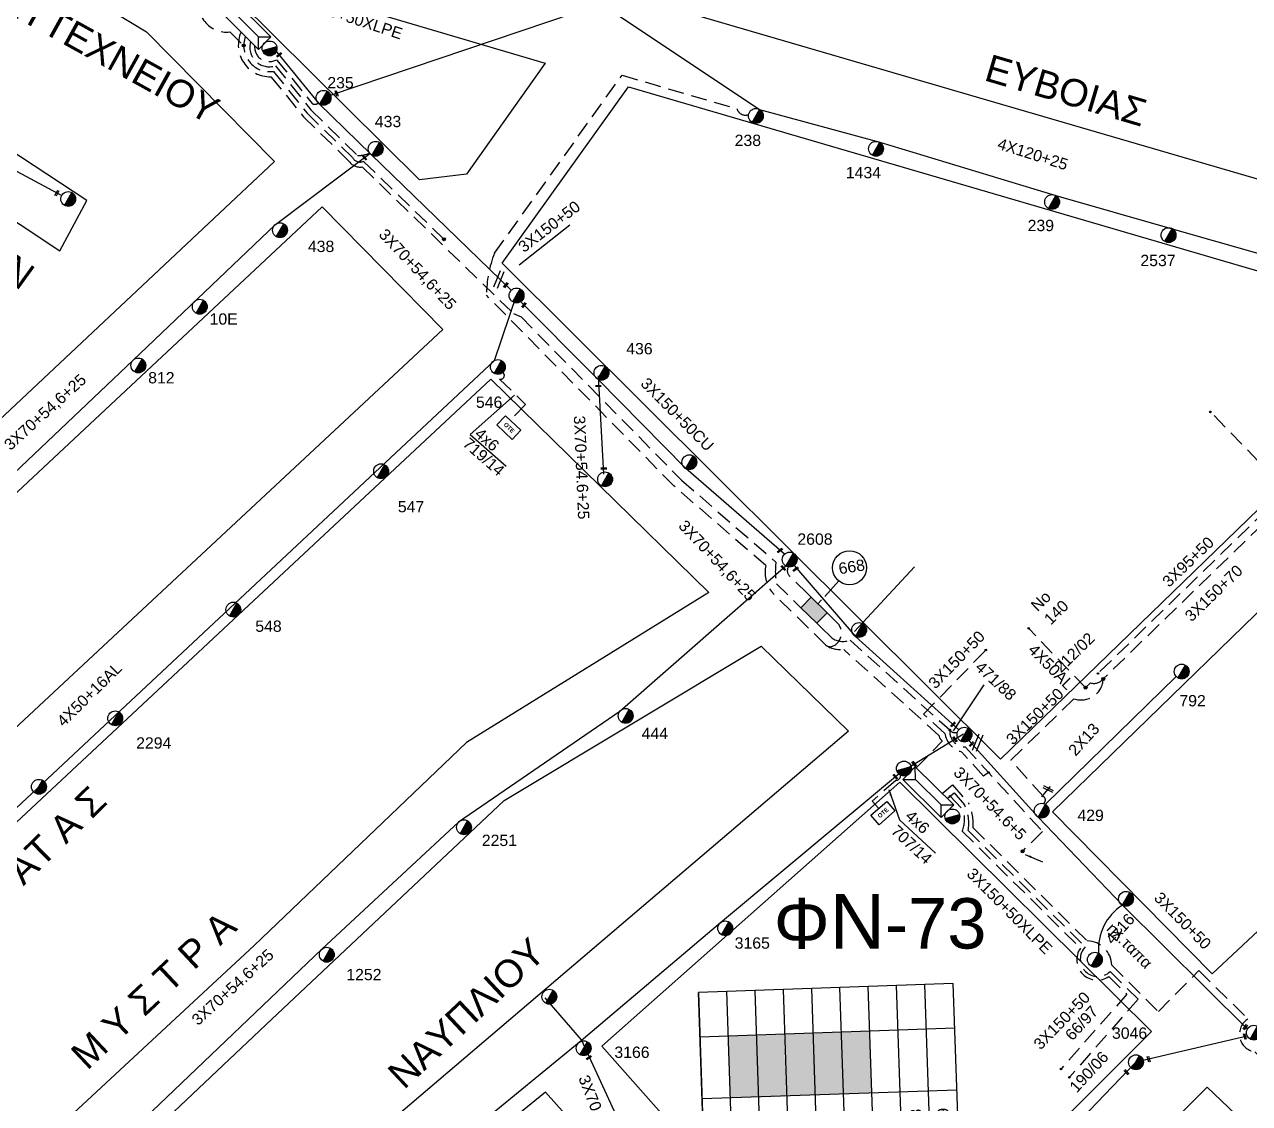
# Model space of a CAD drawing. Header units: millimetres. Extents: x 1421 to 13344, y 800 to 1949.
# Drawn here: x 11829 to 12023.7, y 1524.7 to 1696.1 of the extents above; entities that cross this region are included whole.
import ezdxf
from ezdxf.enums import TextEntityAlignment as Align

# ---------------------------------------------------------------- set-up
doc = ezdxf.new("R2010")
doc.units = ezdxf.units.MM
doc.linetypes.add('DASHED', pattern=[19.05, 12.7, -6.35])
for name, color, linetype in [('Link Box 4 Διευθύνσεων', 7, 'Continuous'), ('Pillar OTE', 7, 'Continuous'), ('Άγνωστα', 7, 'Continuous'), ('Ασφαλειοκιβώτια Χ.Τ 9 αναχωρήσεων', 7, 'Continuous'), ('Γυμνά εναέρια ΧΤ και ΦΟΠ (3Φ)   4x50+16AL', 7, 'Continuous'), ('Εναέρια παροχή ΧΤ 4x16', 7, 'SYN_LINE'), ('Επιγραφές - Σχήματα', 7, 'Continuous'), ('Καλωδια ΧΤ  3X95+50', 7, 'Continuous'), ('Καλώδια ΧΤ   3x150+50CU', 7, 'DASHED'), ('Καλώδια ΧΤ   3x150+70AL', 7, 'DASHED'), ('Μηχανική τομή', 7, 'Continuous'), ('Στύλος ΦΜ', 7, 'Continuous'), ('Στύλος ΦΜ @ 1', 7, 'Continuous'), ('Συνδέσεις', 7, 'Continuous'), ('Συνεστραμμένα ΧΤ   3x70+54.6+25 AL', 7, 'SYN_LINE'), ('Τομή', 7, 'Continuous'), ('Υποσταθμός εναέριος 2 στύλων', 7, 'Continuous'), ('Υποσταθμός πόλεως', 7, 'Continuous'), ('Υπόβαθρο ΔΕΗ', 7, 'Continuous'), ('Υπόγεια καλώδια Παροχών ΧΤ   .10', 7, 'DASHED'), ('Υπόγεια καλώδια Παροχών ΧΤ   4x50AL', 7, 'DASHED'), ('Υπόγεια καλώδια Παροχών ΧΤ   4x6', 7, 'DASHED')]:
    doc.layers.add(name, color=color, linetype=linetype)
doc.styles.add('arial', font='ARIAL.TTF')
doc.styles.get("Standard").update_dxf_attribs({"font": 'ARIAL.TTF'})
doc.linetypes.add('SYN_LINE', pattern='A,0.5,-0.0001,["/\\/\\/\\/",Standard,S=0.1,R=0,X=0,Y=-0.05],-0.25', length=0.7501)
doc.dimstyles.new('ISO-25', dxfattribs={"dimtxt": 2.5, "dimasz": 2.5, "dimexe": 1.25, "dimexo": 0.625, "dimtad": 1, "dimtxsty": 'Standard', "dimcen": 2.5, "dimadec": 0, "dimazin": 0, "dimtfac": 1, "dimtmove": 0, "dimatfit": 3, "dimfxl": 1, "dimarcsym": 0})

# ---------------------------------------------------------------- blocks, each defined once
blk = doc.blocks.new('LINK BOX 4 ΑΝΑΧΩΡΗΣΕΩΝ')
at = {"layer": 'Link Box 4 Διευθύνσεων', "ltscale": 40}
blk.add_hatch(color=256, dxfattribs=at).paths.add_polyline_path([(-3.54, 0), (-3.54, -4.67), (3.54, -4.67), (3.54, 0)])
for p, q in [((-3.54, 0), (-5.33, 0)), ((5.33, 0), (3.54, 0)), ((-3.54, -4.67), (-5.33, -4.67)), ((5.33, -4.67), (3.54, -4.67))]:
    blk.add_line(p, q, dxfattribs=at)
blk.add_lwpolyline([(-3.54, -4.67), (-3.54, 0), (3.54, 0), (3.54, -4.67)], close=True, dxfattribs=at)
blk = doc.blocks.new('ΥΠΑΡΧΩΝ ΤΣΙΜΕΝΤΕΝΙΟΣ ΣΤΥΛΟΣ')
at = {"layer": 'Στύλος ΦΜ'}
blk.add_hatch(color=7, dxfattribs=at).paths.add_polyline_path([(-1.29, -2.28, 0.574793), (2.62, 0, 0.268822), (1.3, 2.27)])
at = {"layer": 'Στύλος ΦΜ', "color": 7}
blk.add_line((-1.29, -2.28), (1.3, 2.27), dxfattribs=at)
blk.add_circle((0, 0), 2.62, dxfattribs=at)
at = {"layer": 'Στύλος ΦΜ', "flags": 4}
for tag, p in [('ΑΡΙΘΜΟΣ', (-4.68, 8.05)), ('ΤΥΠΟΣ', (-4.91, 3.03))]:
    blk.add_attdef(tag, p, '', height=4, dxfattribs=at)
blk = doc.blocks.new('ΥΠΟΣΤΑΘΜΟΣ ΕΝΑΕΡΙΟΣ ΕΠΙ 2 ΣΤΥΛΩΝ')
at = {"layer": 'Υποσταθμός εναέριος 2 στύλων', "linetype": 'Continuous'}
for points in [[(-11.97, -2.11, 0.574793), (-8.45, -0.07, 0.268822), (-9.64, 1.98)], [(9.68, -2.15, 0.574793), (13.19, -0.1, 0.268822), (12.01, 1.95)]]:
    blk.add_hatch(color=256, dxfattribs=at).paths.add_polyline_path(points)
for p, q in [((-11.97, -2.11), (-9.64, 1.98)), ((9.68, -2.15), (12.01, 1.95))]:
    blk.add_line(p, q, dxfattribs=at)
for centre in [(-10.81, -0.07), (10.84, -0.1)]:
    blk.add_circle(centre, 2.36, dxfattribs=at)
at = {"layer": 'Υποσταθμός πόλεως', "linetype": 'Continuous', "ltscale": 40}
blk.add_lwpolyline([(-8.57, 2.82), (8.57, 2.82), (8.57, -2.82), (-8.57, -2.82)], close=True, dxfattribs=at)
for points in [[(-5.75, 0), (-8.57, 2.82)], [(-8.57, -2.82), (-5.75, 0)], [(-5.75, 0), (5.75, 0)], [(5.75, 0), (8.57, 2.82)], [(8.57, -2.82), (5.75, 0)]]:
    blk.add_lwpolyline(points, dxfattribs=at)
at = {"layer": 'Υποσταθμός εναέριος 2 στύλων', "ltscale": 40, "flags": 1}
for tag, p in [('ΜΕΤΑΣΧΗΜΑΤΙΣΜΟΣ', (14.09, 2.51)), ('ΙΣΧΥΣ', (14.07, -0.28)), ('ΑΡΙΘΜΟΣ', (14.19, -3))]:
    blk.add_attdef(tag, p, '', height=1.8, dxfattribs=at)
blk = doc.blocks.new('ΑΣΦΑΛΕΙΟΚΙΒΩΤΙΟ ΥΠΟΣΤΑΘΜΟΥ 9 ΑΝΑΧΩΡΗΣΕΩΝ')
at = {"layer": 'Ασφαλειοκιβώτια Χ.Τ 9 αναχωρήσεων', "ltscale": 40}
for p, q in [((-23.8, 40.36), (24.02, 40.36)), ((-9.72, 40.36), (-9.72, -40.64)), ((9.94, 40.36), (9.94, -40.64)), ((-23.8, 31.36), (24.02, 31.36)), ((-23.8, 22.36), (24.02, 22.36)), ((-23.8, 13.36), (24.02, 13.36)), ((-23.8, 4.36), (24.02, 4.36)), ((-23.8, -4.64), (24.02, -4.64)), ((-23.8, -13.64), (24.02, -13.64)), ((-23.8, -22.64), (24.02, -22.64)), ((-23.8, -31.64), (24.02, -31.64))]:
    blk.add_line(p, q, dxfattribs=at)
at = {"layer": 'Ασφαλειοκιβώτια Χ.Τ 9 αναχωρήσεων'}
blk.add_lwpolyline([(-23.8, -40.64), (24.02, -40.64), (24.02, 40.36), (-23.8, 40.36)], close=True, dxfattribs=at)
for s, p in [('1', (-18.12, 33.62)), ('2', (-18.12, 25.05)), ('3', (-18.12, 15.98)), ('4', (-18.12, 6.96)), ('5', (-18.12, -2.05)), ('6', (-18.12, -11.19)), ('7', (-18.12, -19.43)), ('8', (-18.12, -29.12)), ('9', (-18.12, -37.81))]:
    blk.add_text(s, height=3.6, dxfattribs=at).set_placement(p)
at = {"layer": 'Ασφαλειοκιβώτια Χ.Τ 9 αναχωρήσεων', "ltscale": 40}
for tag, height, p in [('ΟΝΟΜΑ', 5, (-0.16, 44.31)), ('ΚΕΙΜΕΝΟ 1', 2, (17.06, 35.59)), ('ΚΕΙΜΕΝΟ 2', 2, (17.06, 26.88)), ('ΚΕΙΜΕΝΟ 3', 2, (17.06, 17.69)), ('ΚΕΙΜΕΝΟ 4', 2, (17.06, 8.71)), ('ΚΕΙΜΕΝΟ 5', 2, (17.06, -0.13)), ('ΚΕΙΜΕΝΟ 6', 2, (17.06, -9.05)), ('ΚΕΙΜΕΝΟ 7', 2, (17.06, -18.13)), ('ΚΕΙΜΕΝΟ 8', 2, (17.06, -26.85)), ('ΚΕΙΜΕΝΟ 9', 2, (17.06, -35.99)), ('ΣΧ', 2, (-0.1, -42.64))]:
    blk.add_attdef(tag, text='', height=height, dxfattribs=at).set_placement(p, align=Align.MIDDLE_CENTER)
blk = doc.blocks.new('ΜΗΧΑΝΙΚΗ ΤΟΜΗ')
at = {"layer": 'Μηχανική τομή', "ltscale": 40}
for p, q in [((-1.89, 0.78), (1.89, 0.78)), ((1.89, 0), (-1.89, 0))]:
    blk.add_line(p, q, dxfattribs=at)
blk = doc.blocks.new('_ΣΥΝΔΕΣΗ')
at = {"layer": 'Συνδέσεις', "linetype": 'SYN_LINE', "ltscale": 40}
blk.add_hatch(color=256, dxfattribs=at).paths.add_polyline_path([(0.5, -0.01, 1), (-0.5, -0.01, 1)])
at = {"layer": 'Συνδέσεις'}
blk.add_circle((0, -0.01), 0.5, dxfattribs=at)
blk = doc.blocks.new('ΤΟΜΗ')
at = {"layer": 'Τομή', "ltscale": 40}
for p, q in [((-5.68, 0), (5.68, 0)), ((5.68, -2.33), (-5.68, -2.33))]:
    blk.add_line(p, q, dxfattribs=at)
blk = doc.blocks.new('τομή_')
at = {"layer": 'Επιγραφές - Σχήματα'}
for p, q in [((-1.29, -0.22), (0.13, 0.75)), ((-1.08, -0.46), (0.34, 0.51)), ((-0.66, 0.62), (-0.29, -0.37))]:
    blk.add_line(p, q, dxfattribs=at)
blk = doc.blocks.new('PILLAR ΟΤΕ')
at = {"layer": 'Pillar OTE', "ltscale": 40}
blk.add_lwpolyline([(-3.31, 2.02), (3.39, 2.02), (3.39, -1.99), (-3.31, -1.99)], close=True, dxfattribs=at)
at = {"layer": 'Pillar OTE', "insert": (-1.81, 0.71), "char_height": 1.3575, "width": 109.961, "attachment_point": 1}
blk.add_mtext('{\\fArial|b1|i0|c161|p34;OTE}', dxfattribs=at)

msp = doc.modelspace()

# ---------------------------------------------------------------- hatches: boundary and pattern name
at = {"layer": 'Άγνωστα'}
for color, points in [(85, [(11958.91796, 1536.07157), (11954.42063, 1535.91667), (11954.7589, 1526.09523), (11959.25623, 1526.25013)]), (6, [(11963.30466, 1536.14849), (11958.80733, 1535.99359), (11959.14561, 1526.17215), (11963.64294, 1526.32705)]), (1, [(11945.39514, 1535.5675), (11940.89781, 1535.4126), (11941.23609, 1525.59116), (11945.73342, 1525.74606)]), (5, [(11949.73783, 1535.6482), (11945.2405, 1535.4933), (11945.57877, 1525.67186), (11950.0761, 1525.82676)]), (30, [(11954.38186, 1535.96086), (11949.88453, 1535.80596), (11950.2228, 1525.98452), (11954.72014, 1526.13942)])]:
    msp.add_hatch(color=color, dxfattribs=at).paths.add_polyline_path(points)

# ---------------------------------------------------------------- linework, layer by layer
at = {"layer": 'Άγνωστα', "color": 85}
for points in [[(11907.66182, 1657.95185), (11915.68693, 1664.32611)], [(11968.59141, 1577.51898), (11978.28307, 1583.41967)]]:
    msp.add_lwpolyline(points, dxfattribs=at)
at = {"layer": 'Άγνωστα'}
msp.add_lwpolyline([(11960.96156, 1599.68182), (11970.48954, 1609.96332)], dxfattribs=at)
at = {"layer": 'Άγνωστα', "color": 1}
msp.add_lwpolyline([(11991.27304, 1572.25381), (12012.05573, 1592.55423)], dxfattribs=at)
at = {"layer": 'Άγνωστα', "color": 6}
msp.add_lwpolyline([(11917.57655, 1534.83063), (11911.79579, 1541.48133)], dxfattribs=at)
at = {"layer": 'Γυμνά εναέρια ΧΤ και ΦΟΠ (3Φ)   4x50+16AL', "color": 2, "linetype": 'Continuous', "ltscale": 0.2}
msp.add_lwpolyline([(11877.66353, 1684.89221), (11920.86678, 1699.44737), (11944.98038, 1735.03321), (11923.94191, 1749.38973), (11905.33878, 1763.86085)], dxfattribs=at)
at = {"layer": 'Γυμνά εναέρια ΧΤ και ΦΟΠ (3Φ)   4x50+16AL', "color": 30, "linetype": 'Continuous', "ltscale": 0.2}
msp.add_lwpolyline([(11922.1326, 1698.47148), (11945.85076, 1682.62948), (11964.95123, 1677.40802), (11992.93552, 1668.94621), (12011.4376, 1663.6833), (12030.97739, 1658.11627), (12050.3507, 1651.07084)], dxfattribs=at)
at = {"layer": 'Γυμνά εναέρια ΧΤ και ΦΟΠ (3Φ)   4x50+16AL', "color": 1}
msp.add_lwpolyline([(11804.98749, 1551.01557), (11818.59274, 1563.14457), (11903.71621, 1642.75335), (11907.31069, 1653.40084)], dxfattribs=at)
at = {"layer": 'Γυμνά εναέρια ΧΤ και ΦΟΠ (3Φ)   4x50+16AL', "color": 6, "linetype": 'Continuous', "ltscale": 0.2}
msp.add_lwpolyline([(11968.39783, 1577.4214), (11939.62225, 1553.42857), (11917.16238, 1534.40221), (11894.5624, 1515.85423), (11856.02515, 1483.88246), (11818.40558, 1458.3827)], dxfattribs=at)
at = {"layer": 'Γυμνά εναέρια ΧΤ και ΦΟΠ (3Φ)   4x50+16AL', "color": 1, "linetype": 'Continuous', "ltscale": 0.2}
msp.add_lwpolyline([(12023.3601, 1535.43047), (12005.67588, 1531.26958), (11982.16324, 1506.79267), (11960.26399, 1485.8095)], dxfattribs=at)
at = {"layer": 'Εναέρια παροχή ΧΤ 4x16', "color": 1, "linetype": 'SYN_LINE', "ltscale": 8}
msp.add_arc((12007.97439, 1549.22599), 8.27588, 122.5984046, 184.570894, dxfattribs=at)
at = {"layer": 'Καλωδια ΧΤ  3X95+50', "linetype": 'DASHED', "ltscale": 0.2}
msp.add_lwpolyline([(12074.57473, 1664.99877), (12058.14391, 1669.83231), (12053.06408, 1652.59991, 0.815865249), (12050.25272, 1647.08037), (12048.28347, 1640.19047), (11999.6276, 1593.0233)], format="xyb", dxfattribs=at)
at = {"layer": 'Καλώδια ΧΤ   3x150+50CU', "color": 5, "linetype": 'DASHED', "ltscale": 0.2}
for points in [[(11863.45851, 1694.92416, 0.553018173), (11868.21012, 1687.8312), (11873.37254, 1681.47515), (11880.52984, 1674.487), (11880.52984, 1674.487, 0.296548611), (11882.71051, 1673.50548), (11906.73696, 1650.2117), (11907.94622, 1649.66886), (11907.94622, 1649.66886), (11933.46508, 1623.71862), (11948.4539, 1610.72184, 0.078555726), (11948.54393, 1607.27622), (11951.77945, 1604.10433)], [(11975.69155, 1573.1363), (11976.7781, 1574.06807), (11978.42843, 1572.1436, -0.168275609), (11978.9887, 1568.06005), (11997.6142, 1549.60045, 0.991535262), (12001.56461, 1545.68522), (12006.0198, 1541.26971), (11995.17559, 1528.95899)], [(11976.15078, 1573.53012), (11978.22629, 1571.29366, -0.173341445), (11978.06376, 1567.98936), (11996.83536, 1549.38496, 0.831836224), (12001.36331, 1544.89734), (12004.23138, 1542.05482), (11993.84873, 1530.26808)]]:
    msp.add_lwpolyline(points, format="xyb", dxfattribs=at)
at = {"layer": 'Καλώδια ΧΤ   3x150+50CU', "color": 6, "linetype": 'DASHED', "ltscale": 0.2}
for points in [[(11864.1701, 1694.21366, 0.575675668), (11868.59601, 1688.67885), (11873.96443, 1682.01532), (11881.16116, 1674.98868, 0.381762668), (11882.91912, 1674.39035), (11882.93259, 1674.3772), (11895.77561, 1661.94018)], [(11990.99718, 1572.36824, 0.546185582), (11990.92375, 1573.52172), (11985.76116, 1579.24729), (11995.83752, 1589.01535, 0.505480517), (12000.46284, 1592.16169)]]:
    msp.add_lwpolyline(points, format="xyb", dxfattribs=at)
at = {"layer": 'Καλώδια ΧΤ   3x150+50CU', "color": 85, "linetype": 'DASHED', "ltscale": 0.2}
msp.add_lwpolyline([(11864.97454, 1693.41046, 0.611372709), (11868.93904, 1689.58379), (11874.55633, 1682.5555), (11881.97504, 1675.31211, 0.102570556), (11883.88443, 1675.68401)], format="xyb", dxfattribs=at)
at = {"layer": 'Καλώδια ΧΤ   3x150+50CU', "color": 30, "linetype": 'DASHED', "ltscale": 0.2}
for points in [[(11970.75138, 1578.01927), (11974.93372, 1582.30149, -0.248073071), (11974.3677, 1583.19019), (11959.22927, 1596.82582, -0.175573963), (11956.34186, 1597.58146), (11947.72494, 1606.0289, -0.205056351), (11946.83839, 1610.17081), (11932.22491, 1622.84214), (11902.46014, 1653.11007, -0.092493372), (11903.72236, 1659.79786), (11924.01321, 1688.06555), (11942.24882, 1682.73667, 0.42678702), (11944.10471, 1681.80857)], [(11953.41338, 1605.77104), (11950.64152, 1608.48838, -0.354012445), (11950.43024, 1609.96809)], [(11955.58443, 1600.37419), (11957.32875, 1598.66418, 0.237185571), (11960.23794, 1598.31865), (11976.07806, 1584.05099, 0.448798898), (11978.55092, 1581.35034), (11990.81024, 1567.91468), (11987.68087, 1564.85154)], [(11957.21835, 1602.0409), (11958.29652, 1600.98393, -0.583629938), (11956.98795, 1597.21276)], [(11982.25363, 1577.29234), (11981.46194, 1576.72895), (11977.9405, 1580.5883, -0.294151109), (11975.27052, 1583.51447), (11971.91099, 1586.54049), (11981.87054, 1596.80765)]]:
    msp.add_lwpolyline(points, format="xyb", dxfattribs=at)
at = {"layer": 'Καλώδια ΧΤ   3x150+50CU', "color": 1, "linetype": 'DASHED', "ltscale": 0.2}
msp.add_lwpolyline([(11974.8765, 1573.94192), (11976.50848, 1575.34143), (11976.50848, 1575.34143), (11979.09963, 1572.31985, -0.130148336), (11979.78356, 1568.51238), (11997.92812, 1550.52943, -0.400741461), (12001.83348, 1546.65886), (12009.22942, 1539.3288), (12015.6781, 1545.84172), (12023.46932, 1538.12734, 0.709595429), (12024.57886, 1532.91981), (12040.33123, 1517.86597)], format="xyb", dxfattribs=at)
at = {"layer": 'Καλώδια ΧΤ   3x150+50CU', "color": 30, "linetype": 'DASHED', "ltscale": 0.2}
msp.add_arc((11976.86427, 1584.55526), 0.93403, 212.6762471, 298.7406519, dxfattribs=at)
at = {"layer": 'Καλώδια ΧΤ   3x150+70AL', "color": 6, "linetype": 'DASHED', "ltscale": 0.2}
for points in [[(11800.49285, 1739.26087, 0.769128361), (11804.93743, 1733.99923), (11826.11396, 1720.10714), (11844.01872, 1709.00271), (11856.98228, 1700.85515, 0.561463562), (11861.68633, 1694.95463), (11863.89263, 1692.75171)], [(12031.73689, 1622.47886, -0.539759465), (12028.50686, 1619.34766), (12000.46284, 1592.16169, -0.317342999), (11998.44401, 1591.54209), (11997.65348, 1590.77575)]]:
    msp.add_lwpolyline(points, format="xyb", dxfattribs=at)
msp.add_lwpolyline([(12049.82723, 1641.38724), (12049.34909, 1639.55219), (12030.48837, 1621.26854), (12017.49631, 1634.586)], dxfattribs=at)
at = {"layer": 'Συνεστραμμένα ΧΤ   3x70+54.6+25 AL', "color": 133, "linetype": 'SYN_LINE', "ltscale": 15}
msp.add_lwpolyline([(11761.65761, 1710.30344), (11782.89548, 1695.79212), (11797.51813, 1693.16402), (11809.47187, 1684.45099), (11822.00891, 1675.8823), (11834.95022, 1668.96595)], dxfattribs=at)
at = {"layer": 'Συνεστραμμένα ΧΤ   3x70+54.6+25 AL', "color": 2, "linetype": 'SYN_LINE', "ltscale": 15}
msp.add_lwpolyline([(11868.8946, 1692.06423), (11875.73794, 1683.63796), (11884.12454, 1675.44958), (11906.38585, 1653.89417)], dxfattribs=at)
at = {"layer": 'Συνεστραμμένα ΧΤ   3x70+54.6+25 AL', "color": 85, "linetype": 'SYN_LINE', "ltscale": 15}
msp.add_lwpolyline([(11738.71918, 1541.21076), (11764.27905, 1566.0295), (11795.34358, 1594.77252), (11821.05491, 1618.88406), (11846.31544, 1642.80163), (11868.9138, 1664.37574), (11883.93743, 1675.63226)], dxfattribs=at)
at = {"layer": 'Συνεστραμμένα ΧΤ   3x70+54.6+25 AL', "color": 30, "linetype": 'SYN_LINE', "ltscale": 20}
for points in [[(11949.8105, 1611.95642), (11934.11295, 1625.56775), (11920.1476, 1639.76917), (11907.10323, 1652.84439)], [(11921.12631, 1624.70334), (11920.23286, 1640.29312)]]:
    msp.add_lwpolyline(points, dxfattribs=at)
at = {"layer": 'Συνεστραμμένα ΧΤ   3x70+54.6+25 AL', "color": 85, "linetype": 'SYN_LINE', "ltscale": 20}
for points in [[(11950.06464, 1610.10151), (11923.62466, 1586.98528), (11898.01408, 1569.39088), (11876.30649, 1549.22335), (11849.30699, 1523.49141), (11819.95515, 1496.28168)], [(11951.37726, 1610.20299), (11961.09215, 1598.90708), (11977.53538, 1584.09618)]]:
    msp.add_lwpolyline(points, dxfattribs=at)
at = {"layer": 'Συνεστραμμένα ΧΤ   3x70+54.6+25 AL', "color": 1, "linetype": 'SYN_LINE', "ltscale": 20}
msp.add_lwpolyline([(11979.13286, 1582.37771), (11990.10645, 1570.20745), (12003.51578, 1556.19815), (12023.37781, 1536.53203)], dxfattribs=at)
at = {"layer": 'Συνεστραμμένα ΧΤ   3x70+54.6+25 AL', "color": 6, "linetype": 'SYN_LINE', "ltscale": 20}
msp.add_lwpolyline([(11929.30189, 1509.31076), (11917.57655, 1534.83063)], dxfattribs=at)
at = {"layer": 'Υπόβαθρο ΔΕΗ'}
for points in [[(11933.48152, 1698.24984), (11953.11327, 1725.35835), (12062.92202, 1694.08268), (12054.2076, 1663.03744), (11933.48152, 1698.24984)], [(11768.62161, 1652.47003), (11790.49816, 1689.4654), (11834.6626, 1660.14483), (11838.94167, 1668.14699), (11794.54763, 1697.35974), (11807.79146, 1719.52217), (11848.41792, 1694.98786), (11868.7677, 1674.34644), (11815.3596, 1624.28608), (11768.62161, 1652.47003)], [(11865.29222, 1703.73465), (11911.79267, 1689.97), (11899.30352, 1672.35194), (11891.81344, 1671.4331), (11863.01077, 1700.03747), (11865.29222, 1703.73465)], [(11904.93989, 1658.20689), (11925.04411, 1686.21458), (12049.99172, 1649.70192), (12047.43344, 1640.75119), (11984.153, 1579.40691), (11904.93989, 1658.20689)], [(11767.13524, 1528.01886), (11748.28184, 1547.41632), (11876.35779, 1667.15724), (11895.52816, 1647.68008), (11767.13524, 1528.01886)], [(11992.42438, 1571.06149), (12068.25457, 1644.76021), (12106.58632, 1633.63875), (12107.41257, 1628.87714), (12060.82719, 1585.54315), (12017.79284, 1545.32546), (11992.42438, 1571.06149)], [(11774.71724, 1519.95876), (11903.13906, 1639.76046), (11937.81644, 1605.88201), (11899.28203, 1582.07178), (11865.51318, 1549.82811), (11802.85424, 1491.6985), (11774.71724, 1519.95876)], [(11899.87919, 1630.99742), (11905.60295, 1625.98256)], [(11958.4682, 1607.7187), (11956.21841, 1605.27106)], [(11955.71667, 1604.7252), (11955.1306, 1604.08759)], [(11810.85325, 1483.85074), (11867.39722, 1537.21582), (11905.24241, 1572.83778), (11946.12283, 1597.36294), (11959.99508, 1583.87758), (11849.79614, 1490.01801), (11825.05182, 1468.70587), (11810.80308, 1483.80338)], [(11991.35019, 1574.27012), (11990.63674, 1573.41708)], [(11968.07669, 1569.79075), (11973.82175, 1564.47383)], [(11890.26645, 1400.45311), (11902.60627, 1387.35053), (12028.28348, 1516.52573), (12016.98214, 1527.30169), (11890.26645, 1400.45311)]]:
    msp.add_lwpolyline(points, dxfattribs=at)
msp.add_lwpolyline([(11929.88035, 1506.27053), (11911.81605, 1526.49947), (11831.86075, 1461.49134), (11881.49101, 1409.77098), (12008.13666, 1536.1648), (11968.16602, 1575.77941), (11920.78643, 1533.79289), (11938.42237, 1513.89849)], close=True, dxfattribs=at)
msp.add_circle((11960.15441, 1609.82278), 2.69638, dxfattribs=at)
at = {"layer": 'Υπόγεια καλώδια Παροχών ΧΤ   .10', "color": 2, "linetype": 'DASHED', "ltscale": 0.2}
msp.add_lwpolyline([(11865.61558, 1692.77039, 0.608740581), (11869.1048, 1690.53643), (11874.75195, 1683.58358, 0.335339941), (11875.73794, 1683.63796)], format="xyb", dxfattribs=at)
at = {"layer": 'Υπόγεια καλώδια Παροχών ΧΤ   4x50AL', "color": 6, "linetype": 'DASHED', "ltscale": 0.2}
msp.add_lwpolyline([(11997.65348, 1590.77575), (11988.63462, 1600.18264)], dxfattribs=at)
at = {"layer": 'Υπόγεια καλώδια Παροχών ΧΤ   4x6', "color": 1, "linetype": 'DASHED', "ltscale": 0.2}
msp.add_lwpolyline([(11905.07011, 1640.85225, -0.806258296), (11904.53667, 1639.79306), (11908.66917, 1635.75577), (11906.2591, 1633.28886)], format="xyb", dxfattribs=at)
at = {"layer": 'Υπόγεια καλώδια Παροχών ΧΤ   4x6', "color": 6, "linetype": 'DASHED', "ltscale": 0.2}
msp.add_lwpolyline([(11968.2791, 1576.86847, -0.417684443), (11967.49307, 1576.04545), (11963.75098, 1572.72931), (11964.73781, 1571.61572)], format="xyb", dxfattribs=at)

# ---------------------------------------------------------------- block references
at = {"layer": 'Link Box 4 Διευθύνσεων', "xscale": 0.4999999999999999, "yscale": 0.4999999999999999, "zscale": 0.4999999999999999, "rotation": 315.5690244569697}
msp.add_blockref('LINK BOX 4 ΑΝΑΧΩΡΗΣΕΩΝ', (11955.31586, 1603.90597), dxfattribs=at)
at = {"layer": 'Pillar OTE'}
for p, xscale, yscale, zscale, rotation in [((11906.00515, 1632.10249), 0.4999999999999999, 0.4999999999999999, 0.4999999999999999, 316.3767715067656), ((11965.43897, 1570.8388), 0.5, 0.5, 0.5, 40.80377443665076)]:
    msp.add_blockref('PILLAR ΟΤΕ', p, dxfattribs=dict(at, xscale=xscale, yscale=yscale, zscale=zscale, rotation=rotation))
at = {"layer": 'Ασφαλειοκιβώτια Χ.Τ 9 αναχωρήσεων', "xscale": 0.4999999999999996, "yscale": 0.4999999999999996, "zscale": 0.4999999999999996, "rotation": 91.97262806557677}
msp.add_blockref('ΑΣΦΑΛΕΙΟΚΙΒΩΤΙΟ ΥΠΟΣΤΑΘΜΟΥ 9 ΑΝΑΧΩΡΗΣΕΩΝ', (11956.72835, 1531.04464), dxfattribs=at)
at = {"layer": 'Επιγραφές - Σχήματα', "rotation": 299.7579530802306}
msp.add_blockref('τομή_', (11991.81522, 1574.19713), dxfattribs=at)
at = {"layer": 'Μηχανική τομή'}
for p, xscale, yscale, zscale, rotation in [((11869.57527, 1691.22612), 0.249999999999919, 0.249999999999919, 0.249999999999919, 36.45839817507199), ((11878.55181, 1685.15718), 0.2500000000001928, 0.2500000000001928, 0.2500000000001928, 287.8781397067902), ((11882.99873, 1674.89699), 0.2500000000001928, 0.2500000000001928, 0.2500000000001928, 312.6268794242704), ((11834.28674, 1669.28015), 0.249999999999919, 0.249999999999919, 0.249999999999919, 60.57785891998704), ((11905.60522, 1654.65005), 0.249999999999919, 0.249999999999919, 0.249999999999919, 52.32731217721102), ((11908.4941, 1651.48562), 0.249999999999919, 0.249999999999919, 0.249999999999919, 52.32731217721102), ((11949.14754, 1612.47722), 0.2499999999999681, 0.2499999999999681, 0.2499999999999681, 36.11407878704492), ((11949.55018, 1609.71326), 0.2500000000001928, 0.2500000000001928, 0.2500000000001928, 312.6268794242704), ((11951.63966, 1609.52854), 0.2499999999999681, 0.2499999999999681, 0.2499999999999681, 36.11407878704492), ((11976.68041, 1584.86628), 0.249999999999919, 0.249999999999919, 0.249999999999919, 45.10403700530311), ((11976.8198, 1582.51007), 0.2500000000001928, 0.2500000000001928, 0.2500000000001928, 306.0515174599426), ((11979.62598, 1581.7412), 0.249999999999919, 0.249999999999919, 0.249999999999919, 45.10403700530311), ((11970.34927, 1578.58924), 0.2500000000001928, 0.2500000000001928, 0.2500000000001928, 306.0515174599426), ((11967.3685, 1576.56316), 0.2500000000001928, 0.2500000000001928, 0.2500000000001928, 312.6268794242704), ((12023.12072, 1536.78659), 0.249999999999919, 0.249999999999919, 0.249999999999919, 55.14786145671473), ((12022.87608, 1535.31659), 0.2500000000001928, 0.2500000000001928, 0.2500000000001928, 285.3387186407268), ((11918.78895, 1531.8989), 0.2499999999999681, 0.2499999999999681, 0.2499999999999681, 36.11407878704492), ((12007.5921, 1531.72044), 0.2500000000001928, 0.2500000000001928, 0.2500000000001928, 285.3387186407268), ((12004.07375, 1529.60621), 0.2500000000001928, 0.2500000000001928, 0.2500000000001928, 312.6268794242704)]:
    msp.add_blockref('ΜΗΧΑΝΙΚΗ ΤΟΜΗ', p, dxfattribs=dict(at, xscale=xscale, yscale=yscale, zscale=zscale, rotation=rotation))
at = {"layer": 'Μηχανική τομή', "xscale": 0.25, "yscale": 0.25, "zscale": 0.25}
for p in [(11920.23286, 1638.60123), (11921.10841, 1625.50365)]:
    msp.add_blockref('ΜΗΧΑΝΙΚΗ ΤΟΜΗ', p, dxfattribs=at)
at = {"layer": 'Στύλος ΦΜ @ 1', "ltscale": 40}
ref = msp.add_blockref('ΥΠΑΡΧΩΝ ΤΣΙΜΕΝΤΕΝΙΟΣ ΣΤΥΛΟΣ', (11876.55958, 1684.4818), dxfattribs=dict(at, xscale=0.4499999999998181, yscale=0.4499999999998181, zscale=0.4499999999998181))
ref.add_attrib('ΤΥΠΟΣ', '235', (11877.16259, 1685.98308), dxfattribs={"layer": 'Στύλος ΦΜ', "height": 1.8, "flags": 4})
ref = msp.add_blockref('ΥΠΑΡΧΩΝ ΤΣΙΜΕΝΤΕΝΙΟΣ ΣΤΥΛΟΣ', (11945.2652, 1681.60759), dxfattribs=dict(at, xscale=0.4499999999998181, yscale=0.4499999999998181, zscale=0.4499999999998181))
ref.add_attrib('ΤΥΠΟΣ', '238', (11941.89794, 1676.81631), dxfattribs={"layer": 'Στύλος ΦΜ', "height": 1.8, "flags": 4})
ref = msp.add_blockref('ΥΠΑΡΧΩΝ ΤΣΙΜΕΝΤΕΝΙΟΣ ΣΤΥΛΟΣ', (11884.84869, 1676.37842), dxfattribs=dict(at, xscale=0.4499999999998181, yscale=0.4499999999998181, zscale=0.4499999999998181))
ref.add_attrib('ΤΥΠΟΣ', '433', (11884.70895, 1679.81546), dxfattribs={"layer": 'Στύλος ΦΜ', "height": 1.8, "flags": 4})
ref = msp.add_blockref('ΥΠΑΡΧΩΝ ΤΣΙΜΕΝΤΕΝΙΟΣ ΣΤΥΛΟΣ', (11964.36566, 1676.38613), dxfattribs=dict(at, xscale=0.4499999999998181, yscale=0.4499999999998181, zscale=0.4499999999998181))
ref.add_attrib('ΤΥΠΟΣ', '1434', (11959.56675, 1671.69639), dxfattribs={"layer": 'Στύλος ΦΜ', "height": 1.8, "flags": 4})
at = {"layer": 'Στύλος ΦΜ @ 1', "ltscale": 40, "xscale": 0.4499999999998181, "yscale": 0.4499999999998181, "zscale": 0.4499999999998181}
for p in [(11835.98895, 1668.41081), (11907.23114, 1653.07404), (11934.69399, 1626.59222), (11921.30881, 1623.87369), (11961.67318, 1599.93155), (11978.4105, 1583.30794), (11831.334, 1575.01913), (12004.09682, 1557.22262), (11999.13927, 1547.54458), (11912.44904, 1541.66952)]:
    msp.add_blockref('ΥΠΑΡΧΩΝ ΤΣΙΜΕΝΤΕΝΙΟΣ ΣΤΥΛΟΣ', p, dxfattribs=at)
at = {"layer": 'Στύλος ΦΜ @ 1', "ltscale": 40}
ref = msp.add_blockref('ΥΠΑΡΧΩΝ ΤΣΙΜΕΝΤΕΝΙΟΣ ΣΤΥΛΟΣ', (11992.34996, 1667.92432), dxfattribs=dict(at, xscale=0.4499999999998181, yscale=0.4499999999998181, zscale=0.4499999999998181))
ref.add_attrib('ΤΥΠΟΣ', '239', (11988.45619, 1663.29782), dxfattribs={"layer": 'Στύλος ΦΜ', "height": 1.8, "flags": 4})
ref = msp.add_blockref('ΥΠΑΡΧΩΝ ΤΣΙΜΕΝΤΕΝΙΟΣ ΣΤΥΛΟΣ', (11869.64124, 1663.44947), dxfattribs=dict(at, xscale=0.4499999999998181, yscale=0.4499999999998181, zscale=0.4499999999998181))
ref.add_attrib('ΤΥΠΟΣ', '438', (11874.07462, 1659.97503), dxfattribs={"layer": 'Στύλος ΦΜ', "height": 1.8, "flags": 4})
ref = msp.add_blockref('ΥΠΑΡΧΩΝ ΤΣΙΜΕΝΤΕΝΙΟΣ ΣΤΥΛΟΣ', (12010.85204, 1662.66141), dxfattribs=dict(at, xscale=0.4499999999998181, yscale=0.4499999999998181, zscale=0.4499999999998181))
ref.add_attrib('ΤΥΠΟΣ', '2537', (12006.37193, 1657.74052), dxfattribs={"layer": 'Στύλος ΦΜ', "height": 1.8, "flags": 4})
ref = msp.add_blockref('ΥΠΑΡΧΩΝ ΤΣΙΜΕΝΤΕΝΙΟΣ ΣΤΥΛΟΣ', (11856.89903, 1651.28813), dxfattribs=dict(at, xscale=0.4499999999998181, yscale=0.4499999999998181, zscale=0.4499999999998181))
ref.add_attrib('ΤΥΠΟΣ', '10Ε', (11858.45551, 1648.43967), dxfattribs={"layer": 'Στύλος ΦΜ', "height": 1.8, "flags": 4})
ref = msp.add_blockref('ΥΠΑΡΧΩΝ ΤΣΙΜΕΝΤΕΝΙΟΣ ΣΤΥΛΟΣ', (11920.73387, 1640.79066), dxfattribs=dict(at, xscale=0.4499999999998181, yscale=0.4499999999998181, zscale=0.4499999999998181))
ref.add_attrib('ΤΥΠΟΣ', '436', (11924.66463, 1643.72489), dxfattribs={"layer": 'Στύλος ΦΜ', "height": 1.8, "flags": 4})
ref = msp.add_blockref('ΥΠΑΡΧΩΝ ΤΣΙΜΕΝΤΕΝΙΟΣ ΣΤΥΛΟΣ', (11847.13677, 1641.9575), dxfattribs=dict(at, xscale=0.4499999999998181, yscale=0.4499999999998181, zscale=0.4499999999998181))
ref.add_attrib('ΤΥΠΟΣ', '812', (11848.69325, 1639.10904), dxfattribs={"layer": 'Στύλος ΦΜ', "height": 1.8, "flags": 4})
ref = msp.add_blockref('ΥΠΑΡΧΩΝ ΤΣΙΜΕΝΤΕΝΙΟΣ ΣΤΥΛΟΣ', (11904.26352, 1641.71047), dxfattribs=dict(at, xscale=0.4499999999998181, yscale=0.4499999999998181, zscale=0.4499999999998181))
ref.add_attrib('ΤΥΠΟΣ', '546', (11900.77948, 1635.22287), dxfattribs={"layer": 'Στύλος ΦΜ', "height": 1.8, "flags": 4})
ref = msp.add_blockref('ΥΠΑΡΧΩΝ ΤΣΙΜΕΝΤΕΝΙΟΣ ΣΤΥΛΟΣ', (11885.71587, 1625.15918), dxfattribs=dict(at, xscale=0.4499999999998181, yscale=0.4499999999998181, zscale=0.4499999999998181))
ref.add_attrib('ΤΥΠΟΣ', '547', (11888.37357, 1618.63071), dxfattribs={"layer": 'Στύλος ΦΜ', "height": 1.8, "flags": 4})
ref = msp.add_blockref('ΥΠΑΡΧΩΝ ΤΣΙΜΕΝΤΕΝΙΟΣ ΣΤΥΛΟΣ', (11950.64568, 1611.12598), dxfattribs=dict(at, xscale=0.4499999999998181, yscale=0.4499999999998181, zscale=0.4499999999998181))
ref.add_attrib('ΤΥΠΟΣ', '2608', (11951.86392, 1613.47363), dxfattribs={"layer": 'Στύλος ΦΜ', "height": 1.8, "flags": 4})
ref = msp.add_blockref('ΥΠΑΡΧΩΝ ΤΣΙΜΕΝΤΕΝΙΟΣ ΣΤΥΛΟΣ', (11862.22219, 1603.17314), dxfattribs=dict(at, xscale=0.4499999999998181, yscale=0.4499999999998181, zscale=0.4499999999998181))
ref.add_attrib('ΤΥΠΟΣ', '548', (11865.71676, 1599.64045), dxfattribs={"layer": 'Στύλος ΦΜ', "height": 1.8, "flags": 4})
ref = msp.add_blockref('ΥΠΑΡΧΩΝ ΤΣΙΜΕΝΤΕΝΙΟΣ ΣΤΥΛΟΣ', (12012.93561, 1593.33713), dxfattribs=dict(at, xscale=0.4499999999998181, yscale=0.4499999999998181, zscale=0.4499999999998181))
ref.add_attrib('ΤΥΠΟΣ', '792', (12012.57062, 1587.79613), dxfattribs={"layer": 'Στύλος ΦΜ', "height": 1.8, "flags": 4})
ref = msp.add_blockref('ΥΠΑΡΧΩΝ ΤΣΙΜΕΝΤΕΝΙΟΣ ΣΤΥΛΟΣ', (11843.4518, 1585.88864), dxfattribs=dict(at, xscale=0.4499999999998181, yscale=0.4499999999998181, zscale=0.4499999999998181))
ref.add_attrib('ΤΥΠΟΣ', '2294', (11846.78098, 1581.08176), dxfattribs={"layer": 'Στύλος ΦΜ', "height": 1.8, "flags": 4})
ref = msp.add_blockref('ΥΠΑΡΧΩΝ ΤΣΙΜΕΝΤΕΝΙΟΣ ΣΤΥΛΟΣ', (11924.57314, 1586.28705), dxfattribs=dict(at, xscale=0.4499999999998181, yscale=0.4499999999998181, zscale=0.4499999999998181))
ref.add_attrib('ΤΥΠΟΣ', '444', (11927.11177, 1582.60169), dxfattribs={"layer": 'Στύλος ΦΜ', "height": 1.8, "flags": 4})
ref = msp.add_blockref('ΥΠΑΡΧΩΝ ΤΣΙΜΕΝΤΕΝΙΟΣ ΣΤΥΛΟΣ', (11990.68748, 1571.23192), dxfattribs=dict(at, xscale=0.4499999999998181, yscale=0.4499999999998181, zscale=0.4499999999998181))
ref.add_attrib('ΤΥΠΟΣ', '429', (11996.36493, 1569.58304), dxfattribs={"layer": 'Στύλος ΦΜ', "height": 1.8, "flags": 4})
ref = msp.add_blockref('ΥΠΑΡΧΩΝ ΤΣΙΜΕΝΤΕΝΙΟΣ ΣΤΥΛΟΣ', (11898.88152, 1568.5942), dxfattribs=dict(at, xscale=0.4499999999998181, yscale=0.4499999999998181, zscale=0.4499999999998181))
ref.add_attrib('ΤΥΠΟΣ', '2251', (11901.71217, 1565.61175), dxfattribs={"layer": 'Στύλος ΦΜ', "height": 1.8, "flags": 4})
ref = msp.add_blockref('ΥΠΑΡΧΩΝ ΤΣΙΜΕΝΤΕΝΙΟΣ ΣΤΥΛΟΣ', (11940.39416, 1552.53902), dxfattribs=dict(at, xscale=0.4499999999998181, yscale=0.4499999999998181, zscale=0.4499999999998181))
ref.add_attrib('ΤΥΠΟΣ', '3165', (11941.90037, 1549.3016), dxfattribs={"layer": 'Στύλος ΦΜ', "height": 1.8, "flags": 4})
ref = msp.add_blockref('ΥΠΑΡΧΩΝ ΤΣΙΜΕΝΤΕΝΙΟΣ ΣΤΥΛΟΣ', (11877.08485, 1548.33944), dxfattribs=dict(at, xscale=0.4499999999998181, yscale=0.4499999999998181, zscale=0.4499999999998181))
ref.add_attrib('ΤΥΠΟΣ', '1252', (11880.18047, 1544.28864), dxfattribs={"layer": 'Στύλος ΦΜ', "height": 1.8, "flags": 4})
ref = msp.add_blockref('ΥΠΑΡΧΩΝ ΤΣΙΜΕΝΤΕΝΙΟΣ ΣΤΥΛΟΣ', (12024.40983, 1535.96451), dxfattribs=dict(at, xscale=0.4499999999998181, yscale=0.4499999999998181, zscale=0.4499999999998181))
ref.add_attrib('ΤΥΠΟΣ', '608', (12031.06645, 1536.94715), dxfattribs={"layer": 'Στύλος ΦΜ', "height": 1.8, "flags": 4})
ref = msp.add_blockref('ΥΠΑΡΧΩΝ ΤΣΙΜΕΝΤΕΝΙΟΣ ΣΤΥΛΟΣ', (12005.67362, 1531.27087), dxfattribs=dict(at, xscale=0.4499999999998181, yscale=0.4499999999998181, zscale=0.4499999999998181))
ref.add_attrib('ΤΥΠΟΣ', '3046', (12001.86037, 1534.9845), dxfattribs={"layer": 'Στύλος ΦΜ', "height": 1.8, "flags": 4})
ref = msp.add_blockref('ΥΠΑΡΧΩΝ ΤΣΙΜΕΝΤΕΝΙΟΣ ΣΤΥΛΟΣ', (11917.9104, 1533.49248), dxfattribs=dict(at, xscale=0.4499999999998181, yscale=0.4499999999998181, zscale=0.4499999999998181))
ref.add_attrib('ΤΥΠΟΣ', '3166', (11922.7821, 1531.94944), dxfattribs={"layer": 'Στύλος ΦΜ', "height": 1.8, "flags": 4})
at = {"layer": 'Συνδέσεις'}
for p, xscale, yscale, zscale in [((11863.8929, 1692.78215), 0.4777242751394019, 0.4777242751394019, 0.4777242751394019), ((11895.68976, 1662.02331), 0.4777242751394019, 0.4777242751394019, 0.4777242751394019), ((12017.49631, 1634.586), 0.25, 0.25, 0.25), ((11988.63462, 1600.18264), 0.25, 0.25, 0.25), ((11956.98795, 1597.21276), 0.25, 0.25, 0.25), ((11981.80515, 1596.74024), 0.25, 0.25, 0.25), ((11999.6276, 1593.0233), 0.25, 0.25, 0.25), ((11997.65348, 1590.77575), 0.4777242751394019, 0.4777242751394019, 0.4777242751394019), ((12000.46284, 1592.16169), 0.4777242751394019, 0.4777242751394019, 0.4777242751394019), ((11976.08324, 1584.04404), 0.25, 0.25, 0.25), ((11982.25363, 1577.29234), 0.25, 0.25, 0.25), ((11976.14631, 1573.51252), 0.25, 0.25, 0.25), ((11987.64355, 1564.7753), 0.4777242751394019, 0.4777242751394019, 0.4777242751394019), ((11993.77049, 1530.17413), 0.25, 0.25, 0.25), ((11995.09735, 1528.86504), 0.25, 0.25, 0.25)]:
    msp.add_blockref('_ΣΥΝΔΕΣΗ', p, dxfattribs=dict(at, xscale=xscale, yscale=yscale, zscale=zscale))
at = {"layer": 'Τομή', "xscale": 0.2499999999998873, "yscale": 0.2499999999998873, "zscale": 0.2499999999998873, "rotation": 248.1909067709115}
for p in [(11904.69676, 1655.52969), (11980.7817, 1581.9256)]:
    msp.add_blockref('ΤΟΜΗ', p, dxfattribs=at)
at = {"layer": 'Υποσταθμός εναέριος 2 στύλων'}
for p, xscale, yscale, zscale, rotation in [((11864.18301, 1696.19001), 0.4999999999999999, 0.4999999999999999, 0.4999999999999999, 315.0439302096913), ((11972.66183, 1574.15167), 0.5, 0.5, 0.5, 315.3336529403432)]:
    msp.add_blockref('ΥΠΟΣΤΑΘΜΟΣ ΕΝΑΕΡΙΟΣ ΕΠΙ 2 ΣΤΥΛΩΝ', p, dxfattribs=dict(at, xscale=xscale, yscale=yscale, zscale=zscale, rotation=rotation))

# ---------------------------------------------------------------- texts
at = {"ltscale": 40, "char_height": 4, "attachment_point": 1, "style": 'arial'}
for s, insert, width, rotation in [('{\\H1.083x;HP.ΠOΛYTEXNEIOY}', (11809.86976, 1712.01711), 67.4273804, 330.9793671), ('{\\H1.083x;EYBOIAΣ}', (11982.58232, 1691.46633), 67.4273804, 343.530582), ('{\\H1.083x;ΠPIΓKIΠIΣΣΩN}', (11797.36797, 1681.6541), 87.7754717, 324.1078631), ('{\\H1.083x;K A ΛA M ΑT A Σ}', (11805.86754, 1542.82323), 67.4273804, 44.3034171), ('{\\H1.083x;M Y Σ T P A}', (11836.03122, 1533.02053), 67.4273804, 43.1680862), ('{\\H1.083x;NAYΠΛIOY}', (11886.37495, 1529.94867), 67.4273804, 43.1680862)]:
    msp.add_mtext(s, dxfattribs=dict(at, insert=insert, width=width, rotation=rotation))
at = {"layer": 'Άγνωστα', "color": 7, "char_height": 1.8, "attachment_point": 1}
for s, insert, rotation in [('3X150+50XLPE', (11872.22423, 1701.05022), 341.8484102), ('4X120+25', (11984.052, 1678.13541), 342.5009876), ('3X150+50', (11907.30079, 1661.23383), 37.524792), ('3X70+54,6+25', (11886.52787, 1663.87357), 313.2635378), ('3X70+54,6+25', (11825.60046, 1629.68912), 42.2541313), ('3X150+50CU', (11928.0951, 1640.21197), 314.6575577), ('3X70+54.6+25', (11918.128, 1634.02933), 272.4023198), ('4x6', (11901.62068, 1632.20846), 318.7743084), ('719/14', (11899.72285, 1630.66122), 318.7743084), ('3X70+54,6+25', (11934.14835, 1617.59997), 313.2635378), ('3X95+50', (12009.67679, 1607.91012), 43.817434), ('668', (11958.28149, 1610.55341), 9.0165632), ('3X150+70', (12013.25016, 1602.42996), 43.9822509), ('3X150+50', (11972.50264, 1591.70383), 45.9183658), ('471/88', (11981.21204, 1595.14155), 317.0631084), ('3X150+50', (11984.84766, 1582.8142), 44.4503202), ('2X13', (11994.74593, 1580.99092), 47.7057692), ('3X70+54.6+5', (11977.81746, 1578.39415), 314.6575577), ('4x6', (11970.08759, 1571.48515), 317.0631084), ('707/14', (11967.82438, 1569.12058), 317.0631084), ('3X150+50XLPE', (11979.91668, 1562.31285), 314.6575577), ('3X150+50', (12009.68403, 1558.49765), 314.6575577), ('4x16', (12000.61245, 1551.04414), 47.7057692), ('3X70+54.6+25', (11855.40446, 1538.31974), 42.2541313), ('3X150+50', (11989.21473, 1534.37184), 45.8461454), ('66/97', (11994.23578, 1535.78154), 47.5067112), ('190/06', (11994.93849, 1527.5126), 47.5067112), ('3X70+54.6+25', (11918.69771, 1529.42375), 291.4766372)]:
    msp.add_mtext_dynamic_manual_height_columns(s, width=1.8, gutter_width=12.5, heights=[0.04535], dxfattribs=dict(at, insert=insert, rotation=rotation))
at = {"layer": 'Άγνωστα', "color": 7}
note = msp.add_mtext_dynamic_manual_height_columns('No ', width=1.8, gutter_width=1.83021, heights=[0.04535, 0], dxfattribs=dict(at, insert=(11986.17652, 1601.51228), char_height=1.8, attachment_point=1, rotation=44.4503202))
for column, words in zip(note.columns.linked_columns, ['140']):
    column.text = words
note = msp.add_mtext_dynamic_manual_height_columns('212/02\\P', width=1.8, gutter_width=12.5, heights=[0.04535, 0], dxfattribs=dict(at, insert=(11982.30645, 1584.30322), char_height=1.8, attachment_point=1, rotation=44.4503202))
note = msp.add_mtext_dynamic_manual_height_columns('ηλ.ταπα\\P', width=1.8, gutter_width=12.5, heights=[0.04535, 0], dxfattribs=dict(at, insert=(11992.01717, 1563.73322), char_height=1.8, attachment_point=1, rotation=314.9332093))
for column, words in zip(note.columns.linked_columns, ['\\P']):
    column.text = words
at = {"layer": 'Γυμνά εναέρια ΧΤ και ΦΟΠ (3Φ)   4x50+16AL', "color": 7, "insert": (11833.99154, 1585.72969), "char_height": 1.8, "attachment_point": 1, "rotation": 44.3950732}
msp.add_mtext_dynamic_manual_height_columns('4X50+16AL', width=1.8, gutter_width=12.5, heights=[0.04535], dxfattribs=at)
at = {"layer": 'Υπόβαθρο ΔΕΗ', "insert": (11948.09873, 1557.99631), "char_height": 8, "attachment_point": 1}
msp.add_mtext_dynamic_manual_height_columns('Φ{\\H1.0833x;Ν}-73', width=84.657329, gutter_width=12.5, heights=[0], dxfattribs=at)
at = {"layer": 'Υπόγεια καλώδια Παροχών ΧΤ   4x50AL', "color": 7, "insert": (11989.68974, 1597.89916), "char_height": 1.8, "attachment_point": 1, "rotation": 314.6575577}
msp.add_mtext_dynamic_manual_height_columns('4X50AL', width=1.8, gutter_width=12.5, heights=[0.04535], dxfattribs=at)

# ---------------------------------------------------------------- leaders
at = {"layer": 'Επιγραφές - Σχήματα', "ltscale": 40}
for points in [[(11906.93448, 1637.2476), (11899.87919, 1630.99742)], [(11976.68385, 1583.93536), (11981.55852, 1591.23563)], [(11966.39228, 1574.59809), (11968.07669, 1569.79075)], [(11988.06, 1564.26831), (11990.82906, 1563.07777)]]:
    msp.add_leader(points, dimstyle='ISO-25', override={"dimasz": 1, "dimtad": 0}, dxfattribs=at)

doc.saveas('drawing.dxf')
